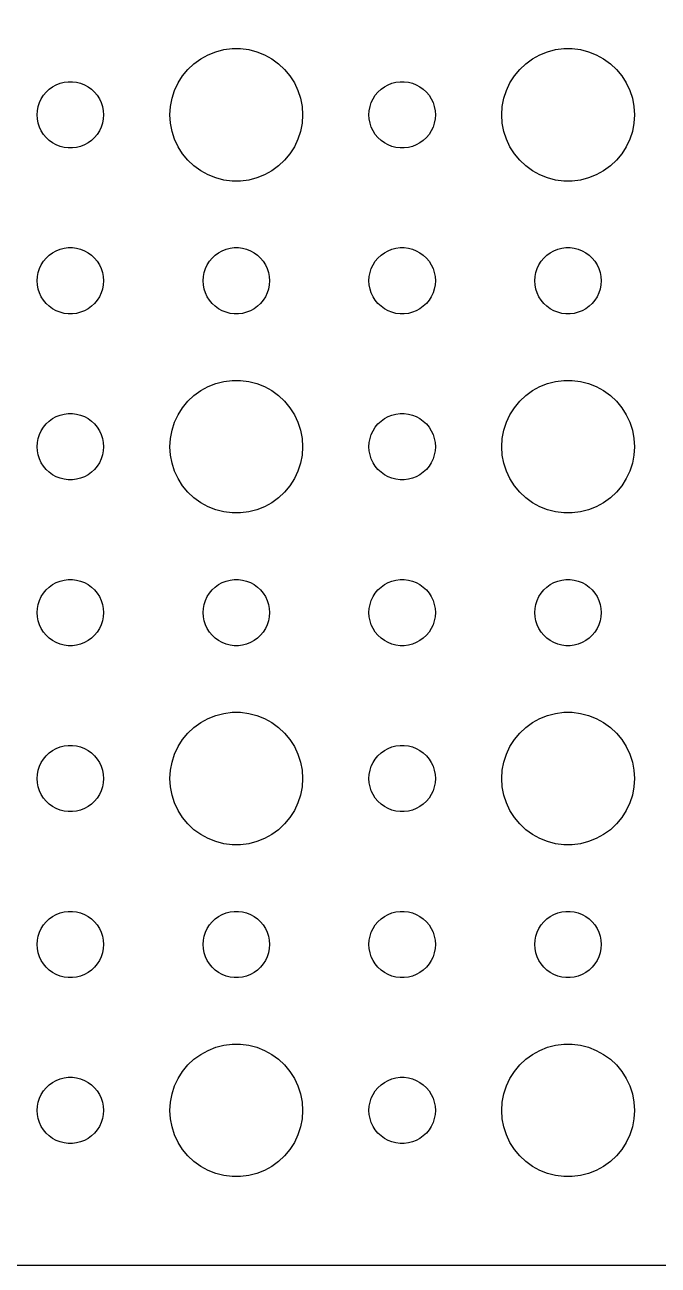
# Model space of a CAD drawing. Extents: x -112 to 112, y -112 to 112.
# Drawn here: x -84.6 to -55.9, y -112 to -55.9 of the extents above; entities that cross this region are included whole.
import ezdxf

# ---------------------------------------------------------------- set-up
doc = ezdxf.new("R2010")
doc.units = 0
doc.layers.get('0').update_dxf_attribs({"linetype": 'CONTINUOUS'})

msp = doc.modelspace()

# ---------------------------------------------------------------- linework, layer by layer
msp.add_lwpolyline([(-112, 107), (-112, -107), (-111.961, -107.627), (-111.843, -108.243), (-111.649, -108.841), (-111.382, -109.409), (-111.045, -109.939), (-110.645, -110.423), (-110.187, -110.853), (-109.679, -111.222), (-109.129, -111.524), (-108.545, -111.755), (-107.937, -111.911), (-107.314, -111.99), (-107, -111.99), (-107, -111.997), (107, -111.997)])
for points in [[(-75.1884, -62.9941), (-75.5621, -62.9469), (-75.9271, -62.8532), (-76.2773, -62.7145), (-76.6075, -62.533), (-76.9123, -62.3115), (-77.1869, -62.0536), (-77.4271, -61.7634), (-77.6289, -61.4453), (-77.7893, -61.1044), (-77.9057, -60.7461), (-77.9763, -60.376), (-78, -60), (-77.9763, -59.624), (-77.9057, -59.2539), (-77.7893, -58.8956), (-77.6289, -58.5547), (-77.4271, -58.2366), (-77.1869, -57.9464), (-76.9123, -57.6885), (-76.6075, -57.467), (-76.2773, -57.2855), (-75.9271, -57.1468), (-75.5621, -57.0531), (-75.1884, -57.0059), (-74.8116, -57.0059), (-74.4379, -57.0531), (-74.0729, -57.1468), (-73.7227, -57.2855), (-73.3925, -57.467), (-73.0877, -57.6885), (-72.8131, -57.9464), (-72.5729, -58.2366), (-72.3711, -58.5547), (-72.2107, -58.8956), (-72.0943, -59.2539), (-72.0237, -59.624), (-72, -60), (-72.0237, -60.376), (-72.0943, -60.7461), (-72.2107, -61.1044), (-72.3711, -61.4453), (-72.5729, -61.7634), (-72.8131, -62.0536), (-73.0877, -62.3115), (-73.3925, -62.533), (-73.7227, -62.7145), (-74.0729, -62.8532), (-74.4379, -62.9469), (-74.8116, -62.9941)], [(-60.1884, -62.9941), (-60.5621, -62.9469), (-60.9271, -62.8532), (-61.2773, -62.7145), (-61.6075, -62.533), (-61.9123, -62.3115), (-62.1869, -62.0536), (-62.4271, -61.7634), (-62.6289, -61.4453), (-62.7893, -61.1044), (-62.9057, -60.7461), (-62.9763, -60.376), (-63, -60), (-62.9763, -59.624), (-62.9057, -59.2539), (-62.7893, -58.8956), (-62.6289, -58.5547), (-62.4271, -58.2366), (-62.1869, -57.9464), (-61.9123, -57.6885), (-61.6075, -57.467), (-61.2773, -57.2855), (-60.9271, -57.1468), (-60.5621, -57.0531), (-60.1884, -57.0059), (-59.8116, -57.0059), (-59.4379, -57.0531), (-59.0729, -57.1468), (-58.7227, -57.2855), (-58.3925, -57.467), (-58.0877, -57.6885), (-57.8131, -57.9464), (-57.5729, -58.2366), (-57.3711, -58.5547), (-57.2107, -58.8956), (-57.0943, -59.2539), (-57.0237, -59.624), (-57, -60), (-57.0237, -60.376), (-57.0943, -60.7461), (-57.2107, -61.1044), (-57.3711, -61.4453), (-57.5729, -61.7634), (-57.8131, -62.0536), (-58.0877, -62.3115), (-58.3925, -62.533), (-58.7227, -62.7145), (-59.0729, -62.8532), (-59.4379, -62.9469), (-59.8116, -62.9941)], [(-82.5942, -61.497), (-82.7811, -61.4734), (-82.9635, -61.4266), (-83.1387, -61.3572), (-83.3037, -61.2665), (-83.4561, -61.1558), (-83.5935, -61.0268), (-83.7135, -60.8817), (-83.8145, -60.7226), (-83.8947, -60.5522), (-83.9529, -60.373), (-83.9882, -60.188), (-84, -60), (-83.9882, -59.812), (-83.9529, -59.627), (-83.8947, -59.4478), (-83.8145, -59.2774), (-83.7135, -59.1183), (-83.5935, -58.9732), (-83.4561, -58.8442), (-83.3037, -58.7335), (-83.1387, -58.6428), (-82.9635, -58.5734), (-82.7811, -58.5266), (-82.5942, -58.503), (-82.4058, -58.503), (-82.2189, -58.5266), (-82.0365, -58.5734), (-81.8613, -58.6428), (-81.6963, -58.7335), (-81.5439, -58.8442), (-81.4065, -58.9732), (-81.2865, -59.1183), (-81.1855, -59.2774), (-81.1053, -59.4478), (-81.0471, -59.627), (-81.0118, -59.812), (-81, -60), (-81.0118, -60.188), (-81.0471, -60.373), (-81.1053, -60.5522), (-81.1855, -60.7226), (-81.2865, -60.8817), (-81.4065, -61.0268), (-81.5439, -61.1558), (-81.6963, -61.2665), (-81.8613, -61.3572), (-82.0365, -61.4266), (-82.2189, -61.4734), (-82.4058, -61.497)], [(-67.5942, -61.497), (-67.7811, -61.4734), (-67.9635, -61.4266), (-68.1387, -61.3572), (-68.3037, -61.2665), (-68.4561, -61.1558), (-68.5935, -61.0268), (-68.7135, -60.8817), (-68.8145, -60.7226), (-68.8947, -60.5522), (-68.9529, -60.373), (-68.9882, -60.188), (-69, -60), (-68.9882, -59.812), (-68.9529, -59.627), (-68.8947, -59.4478), (-68.8145, -59.2774), (-68.7135, -59.1183), (-68.5935, -58.9732), (-68.4561, -58.8442), (-68.3037, -58.7335), (-68.1387, -58.6428), (-67.9635, -58.5734), (-67.7811, -58.5266), (-67.5942, -58.503), (-67.4058, -58.503), (-67.2189, -58.5266), (-67.0365, -58.5734), (-66.8613, -58.6428), (-66.6963, -58.7335), (-66.5439, -58.8442), (-66.4065, -58.9732), (-66.2865, -59.1183), (-66.1855, -59.2774), (-66.1053, -59.4478), (-66.0471, -59.627), (-66.0118, -59.812), (-66, -60), (-66.0118, -60.188), (-66.0471, -60.373), (-66.1053, -60.5522), (-66.1855, -60.7226), (-66.2865, -60.8817), (-66.4065, -61.0268), (-66.5439, -61.1558), (-66.6963, -61.2665), (-66.8613, -61.3572), (-67.0365, -61.4266), (-67.2189, -61.4734), (-67.4058, -61.497)], [(-82.5942, -68.997), (-82.7811, -68.9734), (-82.9635, -68.9266), (-83.1387, -68.8572), (-83.3037, -68.7665), (-83.4561, -68.6558), (-83.5935, -68.5268), (-83.7135, -68.3817), (-83.8145, -68.2226), (-83.8947, -68.0522), (-83.9529, -67.873), (-83.9882, -67.688), (-84, -67.5), (-83.9882, -67.312), (-83.9529, -67.127), (-83.8947, -66.9478), (-83.8145, -66.7774), (-83.7135, -66.6183), (-83.5935, -66.4732), (-83.4561, -66.3442), (-83.3037, -66.2335), (-83.1387, -66.1428), (-82.9635, -66.0734), (-82.7811, -66.0266), (-82.5942, -66.003), (-82.4058, -66.003), (-82.2189, -66.0266), (-82.0365, -66.0734), (-81.8613, -66.1428), (-81.6963, -66.2335), (-81.5439, -66.3442), (-81.4065, -66.4732), (-81.2865, -66.6183), (-81.1855, -66.7774), (-81.1053, -66.9478), (-81.0471, -67.127), (-81.0118, -67.312), (-81, -67.5), (-81.0118, -67.688), (-81.0471, -67.873), (-81.1053, -68.0522), (-81.1855, -68.2226), (-81.2865, -68.3817), (-81.4065, -68.5268), (-81.5439, -68.6558), (-81.6963, -68.7665), (-81.8613, -68.8572), (-82.0365, -68.9266), (-82.2189, -68.9734), (-82.4058, -68.997)], [(-75.0942, -68.997), (-75.2811, -68.9734), (-75.4635, -68.9266), (-75.6387, -68.8572), (-75.8037, -68.7665), (-75.9561, -68.6558), (-76.0935, -68.5268), (-76.2135, -68.3817), (-76.3145, -68.2226), (-76.3947, -68.0522), (-76.4529, -67.873), (-76.4882, -67.688), (-76.5, -67.5), (-76.4882, -67.312), (-76.4529, -67.127), (-76.3947, -66.9478), (-76.3145, -66.7774), (-76.2135, -66.6183), (-76.0935, -66.4732), (-75.9561, -66.3442), (-75.8037, -66.2335), (-75.6387, -66.1428), (-75.4635, -66.0734), (-75.2811, -66.0266), (-75.0942, -66.003), (-74.9058, -66.003), (-74.7189, -66.0266), (-74.5365, -66.0734), (-74.3613, -66.1428), (-74.1963, -66.2335), (-74.0439, -66.3442), (-73.9065, -66.4732), (-73.7865, -66.6183), (-73.6855, -66.7774), (-73.6053, -66.9478), (-73.5471, -67.127), (-73.5118, -67.312), (-73.5, -67.5), (-73.5118, -67.688), (-73.5471, -67.873), (-73.6053, -68.0522), (-73.6855, -68.2226), (-73.7865, -68.3817), (-73.9065, -68.5268), (-74.0439, -68.6558), (-74.1963, -68.7665), (-74.3613, -68.8572), (-74.5365, -68.9266), (-74.7189, -68.9734), (-74.9058, -68.997)], [(-67.5942, -68.997), (-67.7811, -68.9734), (-67.9635, -68.9266), (-68.1387, -68.8572), (-68.3037, -68.7665), (-68.4561, -68.6558), (-68.5935, -68.5268), (-68.7135, -68.3817), (-68.8145, -68.2226), (-68.8947, -68.0522), (-68.9529, -67.873), (-68.9882, -67.688), (-69, -67.5), (-68.9882, -67.312), (-68.9529, -67.127), (-68.8947, -66.9478), (-68.8145, -66.7774), (-68.7135, -66.6183), (-68.5935, -66.4732), (-68.4561, -66.3442), (-68.3037, -66.2335), (-68.1387, -66.1428), (-67.9635, -66.0734), (-67.7811, -66.0266), (-67.5942, -66.003), (-67.4058, -66.003), (-67.2189, -66.0266), (-67.0365, -66.0734), (-66.8613, -66.1428), (-66.6963, -66.2335), (-66.5439, -66.3442), (-66.4065, -66.4732), (-66.2865, -66.6183), (-66.1855, -66.7774), (-66.1053, -66.9478), (-66.0471, -67.127), (-66.0118, -67.312), (-66, -67.5), (-66.0118, -67.688), (-66.0471, -67.873), (-66.1053, -68.0522), (-66.1855, -68.2226), (-66.2865, -68.3817), (-66.4065, -68.5268), (-66.5439, -68.6558), (-66.6963, -68.7665), (-66.8613, -68.8572), (-67.0365, -68.9266), (-67.2189, -68.9734), (-67.4058, -68.997)], [(-60.0942, -68.997), (-60.2811, -68.9734), (-60.4635, -68.9266), (-60.6387, -68.8572), (-60.8037, -68.7665), (-60.9561, -68.6558), (-61.0935, -68.5268), (-61.2135, -68.3817), (-61.3145, -68.2226), (-61.3947, -68.0522), (-61.4529, -67.873), (-61.4882, -67.688), (-61.5, -67.5), (-61.4882, -67.312), (-61.4529, -67.127), (-61.3947, -66.9478), (-61.3145, -66.7774), (-61.2135, -66.6183), (-61.0935, -66.4732), (-60.9561, -66.3442), (-60.8037, -66.2335), (-60.6387, -66.1428), (-60.4635, -66.0734), (-60.2811, -66.0266), (-60.0942, -66.003), (-59.9058, -66.003), (-59.7189, -66.0266), (-59.5365, -66.0734), (-59.3613, -66.1428), (-59.1963, -66.2335), (-59.0439, -66.3442), (-58.9065, -66.4732), (-58.7865, -66.6183), (-58.6855, -66.7774), (-58.6053, -66.9478), (-58.5471, -67.127), (-58.5118, -67.312), (-58.5, -67.5), (-58.5118, -67.688), (-58.5471, -67.873), (-58.6053, -68.0522), (-58.6855, -68.2226), (-58.7865, -68.3817), (-58.9065, -68.5268), (-59.0439, -68.6558), (-59.1963, -68.7665), (-59.3613, -68.8572), (-59.5365, -68.9266), (-59.7189, -68.9734), (-59.9058, -68.997)], [(-75.1884, -77.9941), (-75.5621, -77.9469), (-75.9271, -77.8532), (-76.2773, -77.7145), (-76.6075, -77.533), (-76.9123, -77.3115), (-77.1869, -77.0536), (-77.4271, -76.7634), (-77.6289, -76.4453), (-77.7893, -76.1044), (-77.9057, -75.7461), (-77.9763, -75.376), (-78, -75), (-77.9763, -74.624), (-77.9057, -74.2539), (-77.7893, -73.8956), (-77.6289, -73.5547), (-77.4271, -73.2366), (-77.1869, -72.9464), (-76.9123, -72.6885), (-76.6075, -72.467), (-76.2773, -72.2855), (-75.9271, -72.1468), (-75.5621, -72.0531), (-75.1884, -72.0059), (-74.8116, -72.0059), (-74.4379, -72.0531), (-74.0729, -72.1468), (-73.7227, -72.2855), (-73.3925, -72.467), (-73.0877, -72.6885), (-72.8131, -72.9464), (-72.5729, -73.2366), (-72.3711, -73.5547), (-72.2107, -73.8956), (-72.0943, -74.2539), (-72.0237, -74.624), (-72, -75), (-72.0237, -75.376), (-72.0943, -75.7461), (-72.2107, -76.1044), (-72.3711, -76.4453), (-72.5729, -76.7634), (-72.8131, -77.0536), (-73.0877, -77.3115), (-73.3925, -77.533), (-73.7227, -77.7145), (-74.0729, -77.8532), (-74.4379, -77.9469), (-74.8116, -77.9941)], [(-60.1884, -77.9941), (-60.5621, -77.9469), (-60.9271, -77.8532), (-61.2773, -77.7145), (-61.6075, -77.533), (-61.9123, -77.3115), (-62.1869, -77.0536), (-62.4271, -76.7634), (-62.6289, -76.4453), (-62.7893, -76.1044), (-62.9057, -75.7461), (-62.9763, -75.376), (-63, -75), (-62.9763, -74.624), (-62.9057, -74.2539), (-62.7893, -73.8956), (-62.6289, -73.5547), (-62.4271, -73.2366), (-62.1869, -72.9464), (-61.9123, -72.6885), (-61.6075, -72.467), (-61.2773, -72.2855), (-60.9271, -72.1468), (-60.5621, -72.0531), (-60.1884, -72.0059), (-59.8116, -72.0059), (-59.4379, -72.0531), (-59.0729, -72.1468), (-58.7227, -72.2855), (-58.3925, -72.467), (-58.0877, -72.6885), (-57.8131, -72.9464), (-57.5729, -73.2366), (-57.3711, -73.5547), (-57.2107, -73.8956), (-57.0943, -74.2539), (-57.0237, -74.624), (-57, -75), (-57.0237, -75.376), (-57.0943, -75.7461), (-57.2107, -76.1044), (-57.3711, -76.4453), (-57.5729, -76.7634), (-57.8131, -77.0536), (-58.0877, -77.3115), (-58.3925, -77.533), (-58.7227, -77.7145), (-59.0729, -77.8532), (-59.4379, -77.9469), (-59.8116, -77.9941)], [(-82.5942, -76.497), (-82.7811, -76.4734), (-82.9635, -76.4266), (-83.1387, -76.3572), (-83.3037, -76.2665), (-83.4561, -76.1558), (-83.5935, -76.0268), (-83.7135, -75.8817), (-83.8145, -75.7226), (-83.8947, -75.5522), (-83.9529, -75.373), (-83.9882, -75.188), (-84, -75), (-83.9882, -74.812), (-83.9529, -74.627), (-83.8947, -74.4478), (-83.8145, -74.2774), (-83.7135, -74.1183), (-83.5935, -73.9732), (-83.4561, -73.8442), (-83.3037, -73.7335), (-83.1387, -73.6428), (-82.9635, -73.5734), (-82.7811, -73.5266), (-82.5942, -73.503), (-82.4058, -73.503), (-82.2189, -73.5266), (-82.0365, -73.5734), (-81.8613, -73.6428), (-81.6963, -73.7335), (-81.5439, -73.8442), (-81.4065, -73.9732), (-81.2865, -74.1183), (-81.1855, -74.2774), (-81.1053, -74.4478), (-81.0471, -74.627), (-81.0118, -74.812), (-81, -75), (-81.0118, -75.188), (-81.0471, -75.373), (-81.1053, -75.5522), (-81.1855, -75.7226), (-81.2865, -75.8817), (-81.4065, -76.0268), (-81.5439, -76.1558), (-81.6963, -76.2665), (-81.8613, -76.3572), (-82.0365, -76.4266), (-82.2189, -76.4734), (-82.4058, -76.497)], [(-67.5942, -76.497), (-67.7811, -76.4734), (-67.9635, -76.4266), (-68.1387, -76.3572), (-68.3037, -76.2665), (-68.4561, -76.1558), (-68.5935, -76.0268), (-68.7135, -75.8817), (-68.8145, -75.7226), (-68.8947, -75.5522), (-68.9529, -75.373), (-68.9882, -75.188), (-69, -75), (-68.9882, -74.812), (-68.9529, -74.627), (-68.8947, -74.4478), (-68.8145, -74.2774), (-68.7135, -74.1183), (-68.5935, -73.9732), (-68.4561, -73.8442), (-68.3037, -73.7335), (-68.1387, -73.6428), (-67.9635, -73.5734), (-67.7811, -73.5266), (-67.5942, -73.503), (-67.4058, -73.503), (-67.2189, -73.5266), (-67.0365, -73.5734), (-66.8613, -73.6428), (-66.6963, -73.7335), (-66.5439, -73.8442), (-66.4065, -73.9732), (-66.2865, -74.1183), (-66.1855, -74.2774), (-66.1053, -74.4478), (-66.0471, -74.627), (-66.0118, -74.812), (-66, -75), (-66.0118, -75.188), (-66.0471, -75.373), (-66.1053, -75.5522), (-66.1855, -75.7226), (-66.2865, -75.8817), (-66.4065, -76.0268), (-66.5439, -76.1558), (-66.6963, -76.2665), (-66.8613, -76.3572), (-67.0365, -76.4266), (-67.2189, -76.4734), (-67.4058, -76.497)], [(-82.5942, -83.997), (-82.7811, -83.9734), (-82.9635, -83.9266), (-83.1387, -83.8572), (-83.3037, -83.7665), (-83.4561, -83.6558), (-83.5935, -83.5268), (-83.7135, -83.3817), (-83.8145, -83.2226), (-83.8947, -83.0522), (-83.9529, -82.873), (-83.9882, -82.688), (-84, -82.5), (-83.9882, -82.312), (-83.9529, -82.127), (-83.8947, -81.9478), (-83.8145, -81.7774), (-83.7135, -81.6183), (-83.5935, -81.4732), (-83.4561, -81.3442), (-83.3037, -81.2335), (-83.1387, -81.1428), (-82.9635, -81.0734), (-82.7811, -81.0266), (-82.5942, -81.003), (-82.4058, -81.003), (-82.2189, -81.0266), (-82.0365, -81.0734), (-81.8613, -81.1428), (-81.6963, -81.2335), (-81.5439, -81.3442), (-81.4065, -81.4732), (-81.2865, -81.6183), (-81.1855, -81.7774), (-81.1053, -81.9478), (-81.0471, -82.127), (-81.0118, -82.312), (-81, -82.5), (-81.0118, -82.688), (-81.0471, -82.873), (-81.1053, -83.0522), (-81.1855, -83.2226), (-81.2865, -83.3817), (-81.4065, -83.5268), (-81.5439, -83.6558), (-81.6963, -83.7665), (-81.8613, -83.8572), (-82.0365, -83.9266), (-82.2189, -83.9734), (-82.4058, -83.997)], [(-75.0942, -83.997), (-75.2811, -83.9734), (-75.4635, -83.9266), (-75.6387, -83.8572), (-75.8037, -83.7665), (-75.9561, -83.6558), (-76.0935, -83.5268), (-76.2135, -83.3817), (-76.3145, -83.2226), (-76.3947, -83.0522), (-76.4529, -82.873), (-76.4882, -82.688), (-76.5, -82.5), (-76.4882, -82.312), (-76.4529, -82.127), (-76.3947, -81.9478), (-76.3145, -81.7774), (-76.2135, -81.6183), (-76.0935, -81.4732), (-75.9561, -81.3442), (-75.8037, -81.2335), (-75.6387, -81.1428), (-75.4635, -81.0734), (-75.2811, -81.0266), (-75.0942, -81.003), (-74.9058, -81.003), (-74.7189, -81.0266), (-74.5365, -81.0734), (-74.3613, -81.1428), (-74.1963, -81.2335), (-74.0439, -81.3442), (-73.9065, -81.4732), (-73.7865, -81.6183), (-73.6855, -81.7774), (-73.6053, -81.9478), (-73.5471, -82.127), (-73.5118, -82.312), (-73.5, -82.5), (-73.5118, -82.688), (-73.5471, -82.873), (-73.6053, -83.0522), (-73.6855, -83.2226), (-73.7865, -83.3817), (-73.9065, -83.5268), (-74.0439, -83.6558), (-74.1963, -83.7665), (-74.3613, -83.8572), (-74.5365, -83.9266), (-74.7189, -83.9734), (-74.9058, -83.997)], [(-67.5942, -83.997), (-67.7811, -83.9734), (-67.9635, -83.9266), (-68.1387, -83.8572), (-68.3037, -83.7665), (-68.4561, -83.6558), (-68.5935, -83.5268), (-68.7135, -83.3817), (-68.8145, -83.2226), (-68.8947, -83.0522), (-68.9529, -82.873), (-68.9882, -82.688), (-69, -82.5), (-68.9882, -82.312), (-68.9529, -82.127), (-68.8947, -81.9478), (-68.8145, -81.7774), (-68.7135, -81.6183), (-68.5935, -81.4732), (-68.4561, -81.3442), (-68.3037, -81.2335), (-68.1387, -81.1428), (-67.9635, -81.0734), (-67.7811, -81.0266), (-67.5942, -81.003), (-67.4058, -81.003), (-67.2189, -81.0266), (-67.0365, -81.0734), (-66.8613, -81.1428), (-66.6963, -81.2335), (-66.5439, -81.3442), (-66.4065, -81.4732), (-66.2865, -81.6183), (-66.1855, -81.7774), (-66.1053, -81.9478), (-66.0471, -82.127), (-66.0118, -82.312), (-66, -82.5), (-66.0118, -82.688), (-66.0471, -82.873), (-66.1053, -83.0522), (-66.1855, -83.2226), (-66.2865, -83.3817), (-66.4065, -83.5268), (-66.5439, -83.6558), (-66.6963, -83.7665), (-66.8613, -83.8572), (-67.0365, -83.9266), (-67.2189, -83.9734), (-67.4058, -83.997)], [(-60.0942, -83.997), (-60.2811, -83.9734), (-60.4635, -83.9266), (-60.6387, -83.8572), (-60.8037, -83.7665), (-60.9561, -83.6558), (-61.0935, -83.5268), (-61.2135, -83.3817), (-61.3145, -83.2226), (-61.3947, -83.0522), (-61.4529, -82.873), (-61.4882, -82.688), (-61.5, -82.5), (-61.4882, -82.312), (-61.4529, -82.127), (-61.3947, -81.9478), (-61.3145, -81.7774), (-61.2135, -81.6183), (-61.0935, -81.4732), (-60.9561, -81.3442), (-60.8037, -81.2335), (-60.6387, -81.1428), (-60.4635, -81.0734), (-60.2811, -81.0266), (-60.0942, -81.003), (-59.9058, -81.003), (-59.7189, -81.0266), (-59.5365, -81.0734), (-59.3613, -81.1428), (-59.1963, -81.2335), (-59.0439, -81.3442), (-58.9065, -81.4732), (-58.7865, -81.6183), (-58.6855, -81.7774), (-58.6053, -81.9478), (-58.5471, -82.127), (-58.5118, -82.312), (-58.5, -82.5), (-58.5118, -82.688), (-58.5471, -82.873), (-58.6053, -83.0522), (-58.6855, -83.2226), (-58.7865, -83.3817), (-58.9065, -83.5268), (-59.0439, -83.6558), (-59.1963, -83.7665), (-59.3613, -83.8572), (-59.5365, -83.9266), (-59.7189, -83.9734), (-59.9058, -83.997)], [(-75.1884, -92.9941), (-75.5621, -92.9469), (-75.9271, -92.8532), (-76.2773, -92.7145), (-76.6075, -92.533), (-76.9123, -92.3115), (-77.1869, -92.0536), (-77.4271, -91.7634), (-77.6289, -91.4453), (-77.7893, -91.1044), (-77.9057, -90.7461), (-77.9763, -90.376), (-78, -90), (-77.9763, -89.624), (-77.9057, -89.2539), (-77.7893, -88.8956), (-77.6289, -88.5547), (-77.4271, -88.2366), (-77.1869, -87.9464), (-76.9123, -87.6885), (-76.6075, -87.467), (-76.2773, -87.2855), (-75.9271, -87.1468), (-75.5621, -87.0531), (-75.1884, -87.0059), (-74.8116, -87.0059), (-74.4379, -87.0531), (-74.0729, -87.1468), (-73.7227, -87.2855), (-73.3925, -87.467), (-73.0877, -87.6885), (-72.8131, -87.9464), (-72.5729, -88.2366), (-72.3711, -88.5547), (-72.2107, -88.8956), (-72.0943, -89.2539), (-72.0237, -89.624), (-72, -90), (-72.0237, -90.376), (-72.0943, -90.7461), (-72.2107, -91.1044), (-72.3711, -91.4453), (-72.5729, -91.7634), (-72.8131, -92.0536), (-73.0877, -92.3115), (-73.3925, -92.533), (-73.7227, -92.7145), (-74.0729, -92.8532), (-74.4379, -92.9469), (-74.8116, -92.9941)], [(-60.1884, -92.9941), (-60.5621, -92.9469), (-60.9271, -92.8532), (-61.2773, -92.7145), (-61.6075, -92.533), (-61.9123, -92.3115), (-62.1869, -92.0536), (-62.4271, -91.7634), (-62.6289, -91.4453), (-62.7893, -91.1044), (-62.9057, -90.7461), (-62.9763, -90.376), (-63, -90), (-62.9763, -89.624), (-62.9057, -89.2539), (-62.7893, -88.8956), (-62.6289, -88.5547), (-62.4271, -88.2366), (-62.1869, -87.9464), (-61.9123, -87.6885), (-61.6075, -87.467), (-61.2773, -87.2855), (-60.9271, -87.1468), (-60.5621, -87.0531), (-60.1884, -87.0059), (-59.8116, -87.0059), (-59.4379, -87.0531), (-59.0729, -87.1468), (-58.7227, -87.2855), (-58.3925, -87.467), (-58.0877, -87.6885), (-57.8131, -87.9464), (-57.5729, -88.2366), (-57.3711, -88.5547), (-57.2107, -88.8956), (-57.0943, -89.2539), (-57.0237, -89.624), (-57, -90), (-57.0237, -90.376), (-57.0943, -90.7461), (-57.2107, -91.1044), (-57.3711, -91.4453), (-57.5729, -91.7634), (-57.8131, -92.0536), (-58.0877, -92.3115), (-58.3925, -92.533), (-58.7227, -92.7145), (-59.0729, -92.8532), (-59.4379, -92.9469), (-59.8116, -92.9941)], [(-82.5942, -91.497), (-82.7811, -91.4734), (-82.9635, -91.4266), (-83.1387, -91.3572), (-83.3037, -91.2665), (-83.4561, -91.1558), (-83.5935, -91.0268), (-83.7135, -90.8817), (-83.8145, -90.7226), (-83.8947, -90.5522), (-83.9529, -90.373), (-83.9882, -90.188), (-84, -90), (-83.9882, -89.812), (-83.9529, -89.627), (-83.8947, -89.4478), (-83.8145, -89.2774), (-83.7135, -89.1183), (-83.5935, -88.9732), (-83.4561, -88.8442), (-83.3037, -88.7335), (-83.1387, -88.6428), (-82.9635, -88.5734), (-82.7811, -88.5266), (-82.5942, -88.503), (-82.4058, -88.503), (-82.2189, -88.5266), (-82.0365, -88.5734), (-81.8613, -88.6428), (-81.6963, -88.7335), (-81.5439, -88.8442), (-81.4065, -88.9732), (-81.2865, -89.1183), (-81.1855, -89.2774), (-81.1053, -89.4478), (-81.0471, -89.627), (-81.0118, -89.812), (-81, -90), (-81.0118, -90.188), (-81.0471, -90.373), (-81.1053, -90.5522), (-81.1855, -90.7226), (-81.2865, -90.8817), (-81.4065, -91.0268), (-81.5439, -91.1558), (-81.6963, -91.2665), (-81.8613, -91.3572), (-82.0365, -91.4266), (-82.2189, -91.4734), (-82.4058, -91.497)], [(-67.5942, -91.497), (-67.7811, -91.4734), (-67.9635, -91.4266), (-68.1387, -91.3572), (-68.3037, -91.2665), (-68.4561, -91.1558), (-68.5935, -91.0268), (-68.7135, -90.8817), (-68.8145, -90.7226), (-68.8947, -90.5522), (-68.9529, -90.373), (-68.9882, -90.188), (-69, -90), (-68.9882, -89.812), (-68.9529, -89.627), (-68.8947, -89.4478), (-68.8145, -89.2774), (-68.7135, -89.1183), (-68.5935, -88.9732), (-68.4561, -88.8442), (-68.3037, -88.7335), (-68.1387, -88.6428), (-67.9635, -88.5734), (-67.7811, -88.5266), (-67.5942, -88.503), (-67.4058, -88.503), (-67.2189, -88.5266), (-67.0365, -88.5734), (-66.8613, -88.6428), (-66.6963, -88.7335), (-66.5439, -88.8442), (-66.4065, -88.9732), (-66.2865, -89.1183), (-66.1855, -89.2774), (-66.1053, -89.4478), (-66.0471, -89.627), (-66.0118, -89.812), (-66, -90), (-66.0118, -90.188), (-66.0471, -90.373), (-66.1053, -90.5522), (-66.1855, -90.7226), (-66.2865, -90.8817), (-66.4065, -91.0268), (-66.5439, -91.1558), (-66.6963, -91.2665), (-66.8613, -91.3572), (-67.0365, -91.4266), (-67.2189, -91.4734), (-67.4058, -91.497)], [(-82.5942, -98.997), (-82.7811, -98.9734), (-82.9635, -98.9266), (-83.1387, -98.8572), (-83.3037, -98.7665), (-83.4561, -98.6558), (-83.5935, -98.5268), (-83.7135, -98.3817), (-83.8145, -98.2226), (-83.8947, -98.0522), (-83.9529, -97.873), (-83.9882, -97.688), (-84, -97.5), (-83.9882, -97.312), (-83.9529, -97.127), (-83.8947, -96.9478), (-83.8145, -96.7774), (-83.7135, -96.6183), (-83.5935, -96.4732), (-83.4561, -96.3442), (-83.3037, -96.2335), (-83.1387, -96.1428), (-82.9635, -96.0734), (-82.7811, -96.0266), (-82.5942, -96.003), (-82.4058, -96.003), (-82.2189, -96.0266), (-82.0365, -96.0734), (-81.8613, -96.1428), (-81.6963, -96.2335), (-81.5439, -96.3442), (-81.4065, -96.4732), (-81.2865, -96.6183), (-81.1855, -96.7774), (-81.1053, -96.9478), (-81.0471, -97.127), (-81.0118, -97.312), (-81, -97.5), (-81.0118, -97.688), (-81.0471, -97.873), (-81.1053, -98.0522), (-81.1855, -98.2226), (-81.2865, -98.3817), (-81.4065, -98.5268), (-81.5439, -98.6558), (-81.6963, -98.7665), (-81.8613, -98.8572), (-82.0365, -98.9266), (-82.2189, -98.9734), (-82.4058, -98.997)], [(-75.0942, -98.997), (-75.2811, -98.9734), (-75.4635, -98.9266), (-75.6387, -98.8572), (-75.8037, -98.7665), (-75.9561, -98.6558), (-76.0935, -98.5268), (-76.2135, -98.3817), (-76.3145, -98.2226), (-76.3947, -98.0522), (-76.4529, -97.873), (-76.4882, -97.688), (-76.5, -97.5), (-76.4882, -97.312), (-76.4529, -97.127), (-76.3947, -96.9478), (-76.3145, -96.7774), (-76.2135, -96.6183), (-76.0935, -96.4732), (-75.9561, -96.3442), (-75.8037, -96.2335), (-75.6387, -96.1428), (-75.4635, -96.0734), (-75.2811, -96.0266), (-75.0942, -96.003), (-74.9058, -96.003), (-74.7189, -96.0266), (-74.5365, -96.0734), (-74.3613, -96.1428), (-74.1963, -96.2335), (-74.0439, -96.3442), (-73.9065, -96.4732), (-73.7865, -96.6183), (-73.6855, -96.7774), (-73.6053, -96.9478), (-73.5471, -97.127), (-73.5118, -97.312), (-73.5, -97.5), (-73.5118, -97.688), (-73.5471, -97.873), (-73.6053, -98.0522), (-73.6855, -98.2226), (-73.7865, -98.3817), (-73.9065, -98.5268), (-74.0439, -98.6558), (-74.1963, -98.7665), (-74.3613, -98.8572), (-74.5365, -98.9266), (-74.7189, -98.9734), (-74.9058, -98.997)], [(-67.5942, -98.997), (-67.7811, -98.9734), (-67.9635, -98.9266), (-68.1387, -98.8572), (-68.3037, -98.7665), (-68.4561, -98.6558), (-68.5935, -98.5268), (-68.7135, -98.3817), (-68.8145, -98.2226), (-68.8947, -98.0522), (-68.9529, -97.873), (-68.9882, -97.688), (-69, -97.5), (-68.9882, -97.312), (-68.9529, -97.127), (-68.8947, -96.9478), (-68.8145, -96.7774), (-68.7135, -96.6183), (-68.5935, -96.4732), (-68.4561, -96.3442), (-68.3037, -96.2335), (-68.1387, -96.1428), (-67.9635, -96.0734), (-67.7811, -96.0266), (-67.5942, -96.003), (-67.4058, -96.003), (-67.2189, -96.0266), (-67.0365, -96.0734), (-66.8613, -96.1428), (-66.6963, -96.2335), (-66.5439, -96.3442), (-66.4065, -96.4732), (-66.2865, -96.6183), (-66.1855, -96.7774), (-66.1053, -96.9478), (-66.0471, -97.127), (-66.0118, -97.312), (-66, -97.5), (-66.0118, -97.688), (-66.0471, -97.873), (-66.1053, -98.0522), (-66.1855, -98.2226), (-66.2865, -98.3817), (-66.4065, -98.5268), (-66.5439, -98.6558), (-66.6963, -98.7665), (-66.8613, -98.8572), (-67.0365, -98.9266), (-67.2189, -98.9734), (-67.4058, -98.997)], [(-60.0942, -98.997), (-60.2811, -98.9734), (-60.4635, -98.9266), (-60.6387, -98.8572), (-60.8037, -98.7665), (-60.9561, -98.6558), (-61.0935, -98.5268), (-61.2135, -98.3817), (-61.3145, -98.2226), (-61.3947, -98.0522), (-61.4529, -97.873), (-61.4882, -97.688), (-61.5, -97.5), (-61.4882, -97.312), (-61.4529, -97.127), (-61.3947, -96.9478), (-61.3145, -96.7774), (-61.2135, -96.6183), (-61.0935, -96.4732), (-60.9561, -96.3442), (-60.8037, -96.2335), (-60.6387, -96.1428), (-60.4635, -96.0734), (-60.2811, -96.0266), (-60.0942, -96.003), (-59.9058, -96.003), (-59.7189, -96.0266), (-59.5365, -96.0734), (-59.3613, -96.1428), (-59.1963, -96.2335), (-59.0439, -96.3442), (-58.9065, -96.4732), (-58.7865, -96.6183), (-58.6855, -96.7774), (-58.6053, -96.9478), (-58.5471, -97.127), (-58.5118, -97.312), (-58.5, -97.5), (-58.5118, -97.688), (-58.5471, -97.873), (-58.6053, -98.0522), (-58.6855, -98.2226), (-58.7865, -98.3817), (-58.9065, -98.5268), (-59.0439, -98.6558), (-59.1963, -98.7665), (-59.3613, -98.8572), (-59.5365, -98.9266), (-59.7189, -98.9734), (-59.9058, -98.997)], [(-75.1884, -107.994), (-75.5621, -107.947), (-75.9271, -107.853), (-76.2773, -107.714), (-76.6075, -107.533), (-76.9123, -107.312), (-77.1869, -107.054), (-77.4271, -106.763), (-77.6289, -106.445), (-77.7893, -106.104), (-77.9057, -105.746), (-77.9763, -105.376), (-78, -105), (-77.9763, -104.624), (-77.9057, -104.254), (-77.7893, -103.896), (-77.6289, -103.555), (-77.4271, -103.237), (-77.1869, -102.946), (-76.9123, -102.688), (-76.6075, -102.467), (-76.2773, -102.286), (-75.9271, -102.147), (-75.5621, -102.053), (-75.1884, -102.006), (-74.8116, -102.006), (-74.4379, -102.053), (-74.0729, -102.147), (-73.7227, -102.286), (-73.3925, -102.467), (-73.0877, -102.688), (-72.8131, -102.946), (-72.5729, -103.237), (-72.3711, -103.555), (-72.2107, -103.896), (-72.0943, -104.254), (-72.0237, -104.624), (-72, -105), (-72.0237, -105.376), (-72.0943, -105.746), (-72.2107, -106.104), (-72.3711, -106.445), (-72.5729, -106.763), (-72.8131, -107.054), (-73.0877, -107.312), (-73.3925, -107.533), (-73.7227, -107.714), (-74.0729, -107.853), (-74.4379, -107.947), (-74.8116, -107.994)], [(-60.1884, -107.994), (-60.5621, -107.947), (-60.9271, -107.853), (-61.2773, -107.714), (-61.6075, -107.533), (-61.9123, -107.312), (-62.1869, -107.054), (-62.4271, -106.763), (-62.6289, -106.445), (-62.7893, -106.104), (-62.9057, -105.746), (-62.9763, -105.376), (-63, -105), (-62.9763, -104.624), (-62.9057, -104.254), (-62.7893, -103.896), (-62.6289, -103.555), (-62.4271, -103.237), (-62.1869, -102.946), (-61.9123, -102.688), (-61.6075, -102.467), (-61.2773, -102.286), (-60.9271, -102.147), (-60.5621, -102.053), (-60.1884, -102.006), (-59.8116, -102.006), (-59.4379, -102.053), (-59.0729, -102.147), (-58.7227, -102.286), (-58.3925, -102.467), (-58.0877, -102.688), (-57.8131, -102.946), (-57.5729, -103.237), (-57.3711, -103.555), (-57.2107, -103.896), (-57.0943, -104.254), (-57.0237, -104.624), (-57, -105), (-57.0237, -105.376), (-57.0943, -105.746), (-57.2107, -106.104), (-57.3711, -106.445), (-57.5729, -106.763), (-57.8131, -107.054), (-58.0877, -107.312), (-58.3925, -107.533), (-58.7227, -107.714), (-59.0729, -107.853), (-59.4379, -107.947), (-59.8116, -107.994)], [(-82.5942, -106.497), (-82.7811, -106.473), (-82.9635, -106.427), (-83.1387, -106.357), (-83.3037, -106.266), (-83.4561, -106.156), (-83.5935, -106.027), (-83.7135, -105.882), (-83.8145, -105.723), (-83.8947, -105.552), (-83.9529, -105.373), (-83.9882, -105.188), (-84, -105), (-83.9882, -104.812), (-83.9529, -104.627), (-83.8947, -104.448), (-83.8145, -104.277), (-83.7135, -104.118), (-83.5935, -103.973), (-83.4561, -103.844), (-83.3037, -103.734), (-83.1387, -103.643), (-82.9635, -103.573), (-82.7811, -103.527), (-82.5942, -103.503), (-82.4058, -103.503), (-82.2189, -103.527), (-82.0365, -103.573), (-81.8613, -103.643), (-81.6963, -103.734), (-81.5439, -103.844), (-81.4065, -103.973), (-81.2865, -104.118), (-81.1855, -104.277), (-81.1053, -104.448), (-81.0471, -104.627), (-81.0118, -104.812), (-81, -105), (-81.0118, -105.188), (-81.0471, -105.373), (-81.1053, -105.552), (-81.1855, -105.723), (-81.2865, -105.882), (-81.4065, -106.027), (-81.5439, -106.156), (-81.6963, -106.266), (-81.8613, -106.357), (-82.0365, -106.427), (-82.2189, -106.473), (-82.4058, -106.497)], [(-67.5942, -106.497), (-67.7811, -106.473), (-67.9635, -106.427), (-68.1387, -106.357), (-68.3037, -106.266), (-68.4561, -106.156), (-68.5935, -106.027), (-68.7135, -105.882), (-68.8145, -105.723), (-68.8947, -105.552), (-68.9529, -105.373), (-68.9882, -105.188), (-69, -105), (-68.9882, -104.812), (-68.9529, -104.627), (-68.8947, -104.448), (-68.8145, -104.277), (-68.7135, -104.118), (-68.5935, -103.973), (-68.4561, -103.844), (-68.3037, -103.734), (-68.1387, -103.643), (-67.9635, -103.573), (-67.7811, -103.527), (-67.5942, -103.503), (-67.4058, -103.503), (-67.2189, -103.527), (-67.0365, -103.573), (-66.8613, -103.643), (-66.6963, -103.734), (-66.5439, -103.844), (-66.4065, -103.973), (-66.2865, -104.118), (-66.1855, -104.277), (-66.1053, -104.448), (-66.0471, -104.627), (-66.0118, -104.812), (-66, -105), (-66.0118, -105.188), (-66.0471, -105.373), (-66.1053, -105.552), (-66.1855, -105.723), (-66.2865, -105.882), (-66.4065, -106.027), (-66.5439, -106.156), (-66.6963, -106.266), (-66.8613, -106.357), (-67.0365, -106.427), (-67.2189, -106.473), (-67.4058, -106.497)]]:
    msp.add_lwpolyline(points, close=True)

doc.saveas('drawing.dxf')
